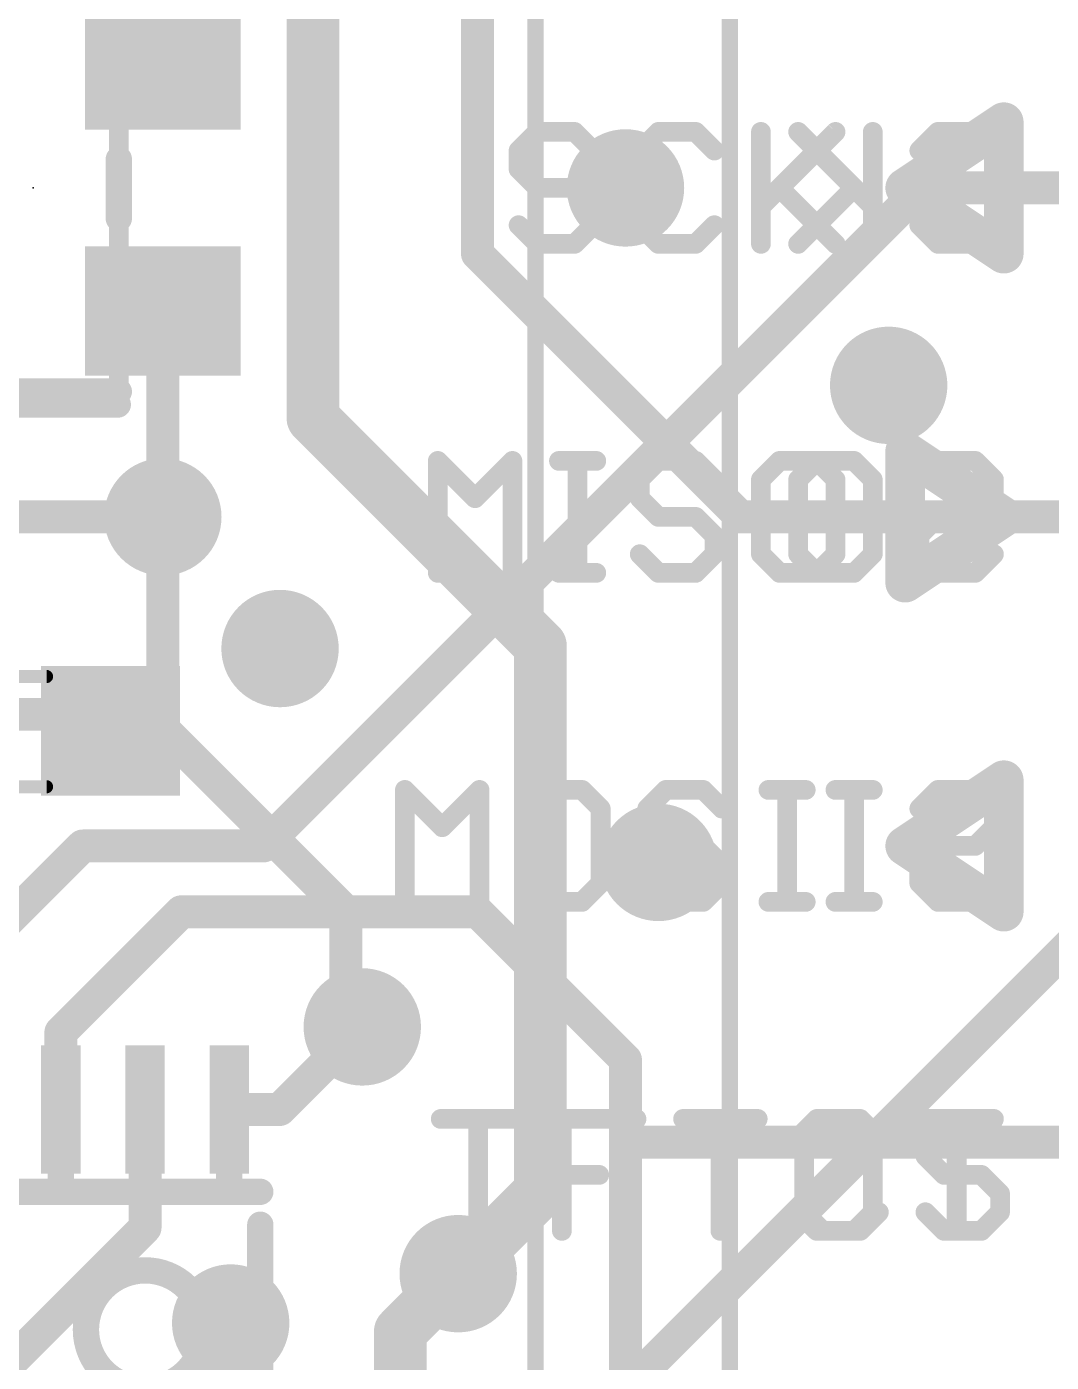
# Model space of a CAD drawing. Extents: x -9.9 to 50.1, y -10.4 to 42.4.
# Drawn here: x 27.89 to 35.8, y 12.9 to 23.22 of the extents above; entities that cross this region are included whole.
import ezdxf

# ---------------------------------------------------------------- set-up
doc = ezdxf.new("R2010")
doc.units = 0
for name, color, linetype in [('1', 12, 'CONTINUOUS'), ('16', 5, 'CONTINUOUS'), ('18', 110, 'CONTINUOUS'), ('21', 40, 'CONTINUOUS'), ('22', 6, 'CONTINUOUS'), ('23', 53, 'CONTINUOUS'), ('51', 253, 'CONTINUOUS')]:
    doc.layers.add(name, color=color, linetype=linetype)

# ---------------------------------------------------------------- blocks, each defined once
blk = doc.blocks.new('RECT')
blk.add_solid([(-0.5, -0.5), (0.5, -0.5), (-0.5, 0.5), (0.5, 0.5)])
blk = doc.blocks.new('ROUNDV')
at = {"const_width": 0.5}
blk.add_lwpolyline([(0, -0.25, 1), (0, 0.25, 1), (0, -0.25)], format="xyb", dxfattribs=at)

msp = doc.modelspace()

# ---------------------------------------------------------------- linework, layer by layer
at = {"layer": '1'}
for points, const_width in [([(33.528, 20.701), (34.798, 21.971)], 0.254), ([(34.798, 21.971), (36.83, 21.971)], 0.254), ([(28.94, 21.021), (28.94, 19.431)], 0.254), ([(29.718, 16.891), (33.528, 20.701)], 0.254), ([(28.94, 19.431), (28.94, 18.184)], 0.254), ([(28.94, 18.184), (28.536, 17.78)], 0.254), ([(26.853, 15.423), (28.321, 16.891)], 0.254), ([(28.321, 16.891), (29.718, 16.891)], 0.254), ([(28.153, 15.453), (29.083, 16.383)], 0.254), ([(29.083, 16.383), (31.369, 16.383)], 0.254), ([(31.369, 16.383), (32.512, 15.24)], 0.254), ([(28.153, 14.8558), (28.153, 15.453)], 0.254), ([(30.48, 15.494), (29.8418, 14.8558)], 0.254), ([(32.512, 15.24), (32.512, 14.605)], 0.254), ([(28.803, 13.944), (28.803, 14.8558)], 0.254), ([(29.8418, 14.8558), (29.453, 14.8558)], 0.254), ([(32.512, 14.605), (32.512, 12.319)], 0.254), ([(32.512, 14.605), (36.576, 14.605)], 0.254), ([(27.484, 12.625), (28.803, 13.944)], 0.254), ([(31.2206, 13.589), (30.773, 13.1414)], 0.4064), ([(30.773, 12.319), (30.773, 13.1414)], 0.4064)]:
    msp.add_lwpolyline(points, dxfattribs=dict(at, const_width=const_width))
for points, const_width in [([(34.798, 22.0345, 1), (34.798, 21.9075)], 0.127), ([(34.8429, 21.9261, 1), (34.7531, 22.0159)], 0.127), ([(29.0035, 21.021, 1), (28.8765, 21.021)], 0.127), ([(33.5729, 20.6561, 1), (33.4831, 20.7459)], 0.127), ([(33.4831, 20.7459, 1), (33.5729, 20.6561)], 0.127), ([(29.0035, 19.431, 1), (28.8765, 19.431)], 0.127), ([(28.8765, 19.431, 1), (29.0035, 19.431)], 0.127), ([(28.9849, 18.1391, 1), (28.8951, 18.2289)], 0.127), ([(28.8765, 18.184, 1), (29.0035, 18.184)], 0.127), ([(28.4911, 17.8249, 1), (28.5809, 17.7351)], 0.127), ([(28.321, 16.9545, 1), (28.321, 16.8275)], 0.127), ([(28.3659, 16.8461, 1), (28.2761, 16.9359)], 0.127), ([(29.718, 16.8275, 1), (29.718, 16.9545)], 0.127), ([(29.6731, 16.9359, 1), (29.7629, 16.8461)], 0.127), ([(29.083, 16.4465, 1), (29.083, 16.3195)], 0.127), ([(29.1279, 16.3381, 1), (29.0381, 16.4279)], 0.127), ([(31.4139, 16.4279, 1), (31.3241, 16.3381)], 0.127), ([(31.369, 16.3195, 1), (31.369, 16.4465)], 0.127), ([(28.2165, 15.453, 1), (28.0895, 15.453)], 0.127), ([(30.5249, 15.4491, 1), (30.4351, 15.5389)], 0.127), ([(28.1081, 15.4979, 1), (28.1979, 15.4081)], 0.127), ([(32.5755, 15.24, 1), (32.4485, 15.24)], 0.127), ([(32.4671, 15.1951, 1), (32.5569, 15.2849)], 0.127), ([(28.8665, 14.8558, 1), (28.7395, 14.8558)], 0.127), ([(29.453, 14.9193, 1), (29.453, 14.7923)], 0.127), ([(29.7969, 14.9007, 1), (29.8867, 14.8109)], 0.127), ([(29.8418, 14.7923, 1), (29.8418, 14.9193)], 0.127), ([(28.0895, 14.8558, 1), (28.2165, 14.8558)], 0.127), ([(32.5755, 14.605, 1), (32.4485, 14.605)], 0.127), ([(32.512, 14.6685, 1), (32.512, 14.5415)], 0.127), ([(32.4485, 14.605, 1), (32.5755, 14.605)], 0.127), ([(28.8479, 13.8991, 1), (28.7581, 13.9889)], 0.127), ([(28.7395, 13.944, 1), (28.8665, 13.944)], 0.127), ([(31.2924, 13.5172, 1), (31.1488, 13.6608)], 0.2032), ([(30.8746, 13.1414, 1), (30.6714, 13.1414)], 0.2032), ([(30.7012, 13.2132, 1), (30.8448, 13.0696)], 0.2032)]:
    msp.add_lwpolyline(points, format="xyb", dxfattribs=dict(at, const_width=const_width))
at = {"layer": '16'}
for points, const_width in [([(31.369, 24.892), (31.369, 21.463)], 0.254), ([(30.099, 20.193), (30.099, 23.495)], 0.4064), ([(31.369, 21.463), (33.401, 19.431)], 0.254), ([(31.8556, 18.4364), (30.099, 20.193)], 0.4064), ([(25.4, 19.431), (28.94, 19.431)], 0.254), ([(33.401, 19.431), (36.83, 19.431)], 0.254), ([(31.8556, 18.4364), (31.8556, 14.224)], 0.4064), ([(28.829, 17.907), (25.4, 17.907)], 0.254), ([(30.353, 16.383), (28.829, 17.907)], 0.254), ([(36.703, 16.891), (32.004, 12.192)], 0.254), ([(30.353, 16.383), (30.353, 15.621)], 0.254), ([(30.353, 15.621), (30.48, 15.494)], 0.254), ([(31.2206, 13.589), (31.8556, 14.224)], 0.4064)]:
    msp.add_lwpolyline(points, dxfattribs=dict(at, const_width=const_width))
for points, const_width in [([(31.4139, 21.5079, 1), (31.3241, 21.4181)], 0.127), ([(31.3055, 21.463, 1), (31.4325, 21.463)], 0.127), ([(30.1708, 20.2648, 1), (30.0272, 20.1212)], 0.2032), ([(29.9974, 20.193, 1), (30.2006, 20.193)], 0.2032), ([(28.94, 19.3675, 1), (28.94, 19.4945)], 0.127), ([(33.401, 19.4945, 1), (33.401, 19.3675)], 0.127), ([(33.3561, 19.3861, 1), (33.4459, 19.4759)], 0.127), ([(31.9572, 18.4364, 1), (31.754, 18.4364)], 0.2032), ([(31.7838, 18.3646, 1), (31.9274, 18.5082)], 0.2032), ([(28.8739, 17.9519, 1), (28.7841, 17.8621)], 0.127), ([(28.829, 17.8435, 1), (28.829, 17.9705)], 0.127), ([(30.4165, 16.383, 1), (30.2895, 16.383)], 0.127), ([(30.3081, 16.3381, 1), (30.3979, 16.4279)], 0.127), ([(30.3979, 15.6659, 1), (30.3081, 15.5761)], 0.127), ([(30.2895, 15.621, 1), (30.4165, 15.621)], 0.127), ([(30.4351, 15.4491, 1), (30.5249, 15.5389)], 0.127), ([(31.9274, 14.1522, 1), (31.7838, 14.2958)], 0.2032), ([(31.754, 14.224, 1), (31.9572, 14.224)], 0.2032), ([(31.1488, 13.6608, 1), (31.2924, 13.5172)], 0.2032)]:
    msp.add_lwpolyline(points, format="xyb", dxfattribs=dict(at, const_width=const_width))
at = {"layer": '21'}
for points, const_width in [([(34.671, 21.971), (35.433, 22.479)], 0.3048), ([(35.433, 22.479), (35.433, 21.463)], 0.3048), ([(31.8307, 22.4035), (31.6866, 22.2595)], 0.1524), ([(32.1188, 22.4035), (31.8307, 22.4035)], 0.1524), ([(32.2629, 22.2595), (32.1188, 22.4035)], 0.1524), ([(32.7662, 22.4035), (32.6222, 22.2595)], 0.1524), ([(33.0543, 22.4035), (32.7662, 22.4035)], 0.1524), ([(33.1984, 22.2595), (33.0543, 22.4035)], 0.1524), ([(33.5577, 22.4035), (33.5577, 21.5392)], 0.1524), ([(33.5577, 21.8273), (34.1339, 22.4035)], 0.1524), ([(28.6004, 22.1934), (28.6004, 21.7346)], 0.2032), ([(31.6866, 22.2595), (31.6866, 22.1154)], 0.1524), ([(32.6222, 22.2595), (32.6222, 21.6833)], 0.1524), ([(31.6866, 22.1154), (31.8307, 21.9714)], 0.1524), ([(35.433, 21.463), (34.671, 21.971)], 0.3048), ([(31.8307, 21.9714), (32.1188, 21.9714)], 0.1524), ([(32.1188, 21.9714), (32.2629, 21.8273)], 0.1524), ([(33.7017, 21.9714), (34.1339, 21.5392)], 0.1524), ([(32.2629, 21.8273), (32.2629, 21.6833)], 0.1524), ([(31.8307, 21.5392), (31.6866, 21.6833)], 0.1524), ([(32.2629, 21.6833), (32.1188, 21.5392)], 0.1524), ([(32.6222, 21.6833), (32.7662, 21.5392)], 0.1524), ([(33.0543, 21.5392), (33.1984, 21.6833)], 0.1524), ([(32.1188, 21.5392), (31.8307, 21.5392)], 0.1524), ([(32.7662, 21.5392), (33.0543, 21.5392)], 0.1524), ([(28.5924, 20.2986), (27.2796, 20.2986)], 0.2032), ([(34.671, 19.939), (34.671, 18.923)], 0.3048), ([(35.433, 19.431), (34.671, 19.939)], 0.3048), ([(31.063, 18.9992), (31.063, 19.8635)], 0.1524), ([(31.063, 19.8635), (31.3511, 19.5754)], 0.1524), ([(31.3511, 19.5754), (31.6392, 19.8635)], 0.1524), ([(31.6392, 19.8635), (31.6392, 18.9992)], 0.1524), ([(31.9985, 19.8635), (32.2866, 19.8635)], 0.1524), ([(32.1425, 18.9992), (32.1425, 19.8635)], 0.1524), ([(32.7662, 19.8635), (32.6222, 19.7195)], 0.1524), ([(33.0543, 19.8635), (32.7662, 19.8635)], 0.1524), ([(33.1984, 19.7195), (33.0543, 19.8635)], 0.1524), ([(33.7017, 19.8635), (33.5577, 19.7195)], 0.1524), ([(33.9898, 19.8635), (33.7017, 19.8635)], 0.1524), ([(34.1339, 19.7195), (33.9898, 19.8635)], 0.1524), ([(32.6222, 19.7195), (32.6222, 19.5754)], 0.1524), ([(33.5577, 19.7195), (33.5577, 19.1433)], 0.1524), ([(34.1339, 19.1433), (34.1339, 19.7195)], 0.1524), ([(32.6222, 19.5754), (32.7662, 19.4314)], 0.1524), ([(32.7662, 19.4314), (33.0543, 19.4314)], 0.1524), ([(33.0543, 19.4314), (33.1984, 19.2873)], 0.1524), ([(34.671, 18.923), (35.433, 19.431)], 0.3048), ([(33.1984, 19.2873), (33.1984, 19.1433)], 0.1524), ([(32.7662, 18.9992), (32.6222, 19.1433)], 0.1524), ([(33.1984, 19.1433), (33.0543, 18.9992)], 0.1524), ([(33.5577, 19.1433), (33.7017, 18.9992)], 0.1524), ([(33.9898, 18.9992), (34.1339, 19.1433)], 0.1524), ([(31.9985, 18.9992), (32.2866, 18.9992)], 0.1524), ([(33.0543, 18.9992), (32.7662, 18.9992)], 0.1524), ([(33.7017, 18.9992), (33.9898, 18.9992)], 0.1524), ([(34.671, 16.891), (35.433, 17.399)], 0.3048), ([(35.433, 17.399), (35.433, 16.383)], 0.3048), ([(30.809, 16.4592), (30.809, 17.3235)], 0.1524), ([(30.809, 17.3235), (31.0971, 17.0354)], 0.1524), ([(31.0971, 17.0354), (31.3852, 17.3235)], 0.1524), ([(31.3852, 17.3235), (31.3852, 16.4592)], 0.1524), ([(31.8885, 17.3235), (31.7445, 17.1795)], 0.1524), ([(32.1767, 17.3235), (31.8885, 17.3235)], 0.1524), ([(32.3207, 17.1795), (32.1767, 17.3235)], 0.1524), ([(32.8241, 17.3235), (32.68, 17.1795)], 0.1524), ([(33.1122, 17.3235), (32.8241, 17.3235)], 0.1524), ([(33.2562, 17.1795), (33.1122, 17.3235)], 0.1524), ([(33.6155, 17.3235), (33.9036, 17.3235)], 0.1524), ([(33.7596, 16.4592), (33.7596, 17.3235)], 0.1524), ([(31.7445, 17.1795), (31.7445, 16.6033)], 0.1524), ([(32.3207, 16.6033), (32.3207, 17.1795)], 0.1524), ([(32.68, 17.1795), (32.68, 17.0354)], 0.1524), ([(32.68, 17.0354), (32.8241, 16.8914)], 0.1524), ([(35.433, 16.383), (34.671, 16.891)], 0.3048), ([(32.8241, 16.8914), (33.1122, 16.8914)], 0.1524), ([(33.1122, 16.8914), (33.2562, 16.7473)], 0.1524), ([(33.2562, 16.7473), (33.2562, 16.6033)], 0.1524), ([(31.7445, 16.6033), (31.8885, 16.4592)], 0.1524), ([(32.1767, 16.4592), (32.3207, 16.6033)], 0.1524), ([(32.8241, 16.4592), (32.68, 16.6033)], 0.1524), ([(33.2562, 16.6033), (33.1122, 16.4592)], 0.1524), ([(31.8885, 16.4592), (32.1767, 16.4592)], 0.1524), ([(33.1122, 16.4592), (32.8241, 16.4592)], 0.1524), ([(33.6155, 16.4592), (33.9036, 16.4592)], 0.1524), ([(31.0856, 14.7835), (31.6618, 14.7835)], 0.1524), ([(31.3737, 13.9192), (31.3737, 14.7835)], 0.1524), ([(32.0211, 13.9192), (32.0211, 14.7835)], 0.1524), ([(32.0211, 14.7835), (32.5973, 14.7835)], 0.1524), ([(32.9566, 14.7835), (33.5329, 14.7835)], 0.1524), ([(33.2448, 13.9192), (33.2448, 14.7835)], 0.1524), ([(34.0362, 14.7835), (33.8922, 14.6395)], 0.1524), ([(34.3243, 14.7835), (34.0362, 14.7835)], 0.1524), ([(34.4684, 14.6395), (34.3243, 14.7835)], 0.1524), ([(34.9717, 14.7835), (34.8277, 14.6395)], 0.1524), ([(35.2598, 14.7835), (34.9717, 14.7835)], 0.1524), ([(35.4039, 14.6395), (35.2598, 14.7835)], 0.1524), ([(33.8922, 14.6395), (33.8922, 14.0633)], 0.1524), ([(34.8277, 14.6395), (34.8277, 14.4954)], 0.1524), ([(34.8277, 14.4954), (34.9717, 14.3514)], 0.1524), ([(32.0211, 14.3514), (32.3092, 14.3514)], 0.1524), ([(34.9717, 14.3514), (35.2598, 14.3514)], 0.1524), ([(35.2598, 14.3514), (35.4039, 14.2073)], 0.1524), ([(35.4039, 14.2073), (35.4039, 14.0633)], 0.1524), ([(33.8922, 14.0633), (34.0362, 13.9192)], 0.1524), ([(34.3243, 13.9192), (34.4684, 14.0633)], 0.1524), ([(34.9717, 13.9192), (34.8277, 14.0633)], 0.1524), ([(35.4039, 14.0633), (35.2598, 13.9192)], 0.1524), ([(29.6926, 13.9668), (29.6926, 9.7822)], 0.2032), ([(34.0362, 13.9192), (34.3243, 13.9192)], 0.1524), ([(35.2598, 13.9192), (34.9717, 13.9192)], 0.1524)]:
    msp.add_lwpolyline(points, dxfattribs=dict(at, const_width=const_width))
for points, const_width in [([(35.5092, 22.479, 1), (35.3568, 22.479)], 0.1524), ([(35.4753, 22.4156, 1), (35.3907, 22.5424)], 0.1524), ([(31.8307, 22.4416, 1), (31.8307, 22.3654)], 0.0762), ([(31.8576, 22.3766, 1), (31.8038, 22.4305)], 0.0762), ([(32.1458, 22.4305, 1), (32.0919, 22.3766)], 0.0762), ([(32.1188, 22.3654, 1), (32.1188, 22.4416)], 0.0762), ([(32.7662, 22.4416, 1), (32.7662, 22.3654)], 0.0762), ([(32.7932, 22.3766, 1), (32.7393, 22.4305)], 0.0762), ([(33.0813, 22.4305, 1), (33.0274, 22.3766)], 0.0762), ([(33.0543, 22.3654, 1), (33.0543, 22.4416)], 0.0762), ([(33.5958, 22.4035, 1), (33.5196, 22.4035)], 0.0762), ([(34.1608, 22.3766, 1), (34.107, 22.4305)], 0.0762), ([(28.6512, 22.1934, 1), (28.5496, 22.1934)], 0.1016), ([(31.7247, 22.2595, 1), (31.6485, 22.2595)], 0.0762), ([(31.6597, 22.2864, 1), (31.7136, 22.2325)], 0.0762), ([(32.2359, 22.2325, 1), (32.2898, 22.2864)], 0.0762), ([(32.5952, 22.2864, 1), (32.6491, 22.2325)], 0.0762), ([(32.6603, 22.2595, 1), (32.5841, 22.2595)], 0.0762), ([(33.1714, 22.2325, 1), (33.2253, 22.2864)], 0.0762), ([(31.7136, 22.1424, 1), (31.6597, 22.0885)], 0.0762), ([(31.6485, 22.1154, 1), (31.7247, 22.1154)], 0.0762), ([(34.7133, 22.0344, 1), (34.6287, 21.9076)], 0.1524), ([(34.6287, 22.0344, 1), (34.7133, 21.9076)], 0.1524), ([(31.8307, 22.0095, 1), (31.8307, 21.9333)], 0.0762), ([(31.8038, 21.9444, 1), (31.8576, 21.9983)], 0.0762), ([(32.1458, 21.9983, 1), (32.0919, 21.9444)], 0.0762), ([(32.1188, 21.9333, 1), (32.1188, 22.0095)], 0.0762), ([(33.7287, 21.9983, 1), (33.6748, 21.9444)], 0.0762), ([(32.301, 21.8273, 1), (32.2248, 21.8273)], 0.0762), ([(32.2359, 21.8004, 1), (32.2898, 21.8543)], 0.0762), ([(33.5307, 21.8543, 1), (33.5846, 21.8004)], 0.0762), ([(28.5496, 21.7346, 1), (28.6512, 21.7346)], 0.1016), ([(31.7136, 21.7102, 1), (31.6597, 21.6563)], 0.0762), ([(32.2898, 21.6563, 1), (32.2359, 21.7102)], 0.0762), ([(32.6491, 21.7102, 1), (32.5952, 21.6563)], 0.0762), ([(33.2253, 21.6563, 1), (33.1714, 21.7102)], 0.0762), ([(32.2248, 21.6833, 1), (32.301, 21.6833)], 0.0762), ([(32.5841, 21.6833, 1), (32.6603, 21.6833)], 0.0762), ([(31.8307, 21.5773, 1), (31.8307, 21.5011)], 0.0762), ([(31.8038, 21.5123, 1), (31.8576, 21.5661)], 0.0762), ([(32.0919, 21.5661, 1), (32.1458, 21.5123)], 0.0762), ([(32.1188, 21.5011, 1), (32.1188, 21.5773)], 0.0762), ([(32.7662, 21.5773, 1), (32.7662, 21.5011)], 0.0762), ([(32.7393, 21.5123, 1), (32.7932, 21.5661)], 0.0762), ([(33.0274, 21.5661, 1), (33.0813, 21.5123)], 0.0762), ([(33.0543, 21.5011, 1), (33.0543, 21.5773)], 0.0762), ([(33.5196, 21.5392, 1), (33.5958, 21.5392)], 0.0762), ([(34.107, 21.5123, 1), (34.1608, 21.5661)], 0.0762), ([(35.3907, 21.3996, 1), (35.4753, 21.5264)], 0.1524), ([(35.3568, 21.463, 1), (35.5092, 21.463)], 0.1524), ([(28.5924, 20.2478, 1), (28.5924, 20.3494)], 0.1016), ([(34.7472, 19.939, 1), (34.5948, 19.939)], 0.1524), ([(34.7133, 20.0024, 1), (34.6287, 19.8756)], 0.1524), ([(31.0899, 19.8905, 1), (31.036, 19.8366)], 0.0762), ([(31.1011, 19.8635, 1), (31.0249, 19.8635)], 0.0762), ([(31.6773, 19.8635, 1), (31.6011, 19.8635)], 0.0762), ([(31.6661, 19.8366, 1), (31.6122, 19.8905)], 0.0762), ([(31.9985, 19.9016, 1), (31.9985, 19.8254)], 0.0762), ([(32.1806, 19.8635, 1), (32.1044, 19.8635)], 0.0762), ([(32.2866, 19.8254, 1), (32.2866, 19.9016)], 0.0762), ([(32.7662, 19.9016, 1), (32.7662, 19.8254)], 0.0762), ([(32.7932, 19.8366, 1), (32.7393, 19.8905)], 0.0762), ([(33.0813, 19.8905, 1), (33.0274, 19.8366)], 0.0762), ([(33.0543, 19.8254, 1), (33.0543, 19.9016)], 0.0762), ([(33.7017, 19.9016, 1), (33.7017, 19.8254)], 0.0762), ([(33.7287, 19.8366, 1), (33.6748, 19.8905)], 0.0762), ([(34.0168, 19.8905, 1), (33.9629, 19.8366)], 0.0762), ([(33.9898, 19.8254, 1), (33.9898, 19.9016)], 0.0762), ([(32.5952, 19.7464, 1), (32.6491, 19.6925)], 0.0762), ([(32.6603, 19.7195, 1), (32.5841, 19.7195)], 0.0762), ([(33.1714, 19.6925, 1), (33.2253, 19.7464)], 0.0762), ([(33.5307, 19.7464, 1), (33.5846, 19.6925)], 0.0762), ([(33.5958, 19.7195, 1), (33.5196, 19.7195)], 0.0762), ([(34.172, 19.7195, 1), (34.0958, 19.7195)], 0.0762), ([(34.107, 19.6925, 1), (34.1608, 19.7464)], 0.0762), ([(31.3241, 19.6024, 1), (31.378, 19.5485)], 0.0762), ([(31.3241, 19.5485, 1), (31.378, 19.6024)], 0.0762), ([(32.6491, 19.6024, 1), (32.5952, 19.5485)], 0.0762), ([(32.5841, 19.5754, 1), (32.6603, 19.5754)], 0.0762), ([(32.7662, 19.4695, 1), (32.7662, 19.3933)], 0.0762), ([(32.7393, 19.4044, 1), (32.7932, 19.4583)], 0.0762), ([(33.0813, 19.4583, 1), (33.0274, 19.4044)], 0.0762), ([(33.0543, 19.3933, 1), (33.0543, 19.4695)], 0.0762), ([(35.4753, 19.3676, 1), (35.3907, 19.4944)], 0.1524), ([(35.3907, 19.3676, 1), (35.4753, 19.4944)], 0.1524), ([(33.2365, 19.2873, 1), (33.1603, 19.2873)], 0.0762), ([(33.1714, 19.2604, 1), (33.2253, 19.3143)], 0.0762), ([(32.6491, 19.1702, 1), (32.5952, 19.1163)], 0.0762), ([(33.1603, 19.1433, 1), (33.2365, 19.1433)], 0.0762), ([(33.2253, 19.1163, 1), (33.1714, 19.1702)], 0.0762), ([(33.5846, 19.1702, 1), (33.5307, 19.1163)], 0.0762), ([(33.5196, 19.1433, 1), (33.5958, 19.1433)], 0.0762), ([(34.0958, 19.1433, 1), (34.172, 19.1433)], 0.0762), ([(34.1608, 19.1163, 1), (34.107, 19.1702)], 0.0762), ([(31.9985, 19.0373, 1), (31.9985, 18.9611)], 0.0762), ([(32.2866, 18.9611, 1), (32.2866, 19.0373)], 0.0762), ([(32.7662, 19.0373, 1), (32.7662, 18.9611)], 0.0762), ([(33.0543, 18.9611, 1), (33.0543, 19.0373)], 0.0762), ([(33.7017, 19.0373, 1), (33.7017, 18.9611)], 0.0762), ([(33.9898, 18.9611, 1), (33.9898, 19.0373)], 0.0762), ([(31.0249, 18.9992, 1), (31.1011, 18.9992)], 0.0762), ([(31.6011, 18.9992, 1), (31.6773, 18.9992)], 0.0762), ([(32.1044, 18.9992, 1), (32.1806, 18.9992)], 0.0762), ([(32.7393, 18.9723, 1), (32.7932, 19.0261)], 0.0762), ([(33.0274, 19.0261, 1), (33.0813, 18.9723)], 0.0762), ([(33.6748, 18.9723, 1), (33.7287, 19.0261)], 0.0762), ([(33.9629, 19.0261, 1), (34.0168, 18.9723)], 0.0762), ([(34.6287, 18.9864, 1), (34.7133, 18.8596)], 0.1524), ([(34.5948, 18.923, 1), (34.7472, 18.923)], 0.1524), ([(35.5092, 17.399, 1), (35.3568, 17.399)], 0.1524), ([(35.4753, 17.3356, 1), (35.3907, 17.4624)], 0.1524), ([(30.8359, 17.3505, 1), (30.782, 17.2966)], 0.0762), ([(30.8471, 17.3235, 1), (30.7709, 17.3235)], 0.0762), ([(31.4233, 17.3235, 1), (31.3471, 17.3235)], 0.0762), ([(31.4121, 17.2966, 1), (31.3582, 17.3505)], 0.0762), ([(31.8885, 17.3616, 1), (31.8885, 17.2854)], 0.0762), ([(31.9155, 17.2966, 1), (31.8616, 17.3505)], 0.0762), ([(32.2036, 17.3505, 1), (32.1497, 17.2966)], 0.0762), ([(32.1767, 17.2854, 1), (32.1767, 17.3616)], 0.0762), ([(32.8241, 17.3616, 1), (32.8241, 17.2854)], 0.0762), ([(32.851, 17.2966, 1), (32.7971, 17.3505)], 0.0762), ([(33.1391, 17.3505, 1), (33.0852, 17.2966)], 0.0762), ([(33.1122, 17.2854, 1), (33.1122, 17.3616)], 0.0762), ([(33.6155, 17.3616, 1), (33.6155, 17.2854)], 0.0762), ([(33.7977, 17.3235, 1), (33.7215, 17.3235)], 0.0762), ([(33.9036, 17.2854, 1), (33.9036, 17.3616)], 0.0762), ([(31.7175, 17.2064, 1), (31.7714, 17.1525)], 0.0762), ([(31.7826, 17.1795, 1), (31.7064, 17.1795)], 0.0762), ([(32.3588, 17.1795, 1), (32.2826, 17.1795)], 0.0762), ([(32.2938, 17.1525, 1), (32.3476, 17.2064)], 0.0762), ([(32.7181, 17.1795, 1), (32.6419, 17.1795)], 0.0762), ([(32.6531, 17.2064, 1), (32.7069, 17.1525)], 0.0762), ([(33.2293, 17.1525, 1), (33.2832, 17.2064)], 0.0762), ([(31.0701, 17.0624, 1), (31.124, 17.0085)], 0.0762), ([(31.0701, 17.0085, 1), (31.124, 17.0624)], 0.0762), ([(32.7069, 17.0624, 1), (32.6531, 17.0085)], 0.0762), ([(32.6419, 17.0354, 1), (32.7181, 17.0354)], 0.0762), ([(34.7133, 16.9544, 1), (34.6287, 16.8276)], 0.1524), ([(34.6287, 16.9544, 1), (34.7133, 16.8276)], 0.1524), ([(32.8241, 16.9295, 1), (32.8241, 16.8533)], 0.0762), ([(32.7971, 16.8644, 1), (32.851, 16.9183)], 0.0762), ([(33.1391, 16.9183, 1), (33.0852, 16.8644)], 0.0762), ([(33.1122, 16.8533, 1), (33.1122, 16.9295)], 0.0762), ([(33.2943, 16.7473, 1), (33.2181, 16.7473)], 0.0762), ([(33.2293, 16.7204, 1), (33.2832, 16.7743)], 0.0762), ([(31.7714, 16.6302, 1), (31.7175, 16.5763)], 0.0762), ([(31.7064, 16.6033, 1), (31.7826, 16.6033)], 0.0762), ([(32.2826, 16.6033, 1), (32.3588, 16.6033)], 0.0762), ([(32.3476, 16.5763, 1), (32.2938, 16.6302)], 0.0762), ([(32.7069, 16.6302, 1), (32.6531, 16.5763)], 0.0762), ([(33.2181, 16.6033, 1), (33.2943, 16.6033)], 0.0762), ([(33.2832, 16.5763, 1), (33.2293, 16.6302)], 0.0762), ([(30.7709, 16.4592, 1), (30.8471, 16.4592)], 0.0762), ([(31.3471, 16.4592, 1), (31.4233, 16.4592)], 0.0762), ([(31.8885, 16.4973, 1), (31.8885, 16.4211)], 0.0762), ([(31.8616, 16.4323, 1), (31.9155, 16.4861)], 0.0762), ([(32.1497, 16.4861, 1), (32.2036, 16.4323)], 0.0762), ([(32.1767, 16.4211, 1), (32.1767, 16.4973)], 0.0762), ([(32.8241, 16.4973, 1), (32.8241, 16.4211)], 0.0762), ([(32.7971, 16.4323, 1), (32.851, 16.4861)], 0.0762), ([(33.0852, 16.4861, 1), (33.1391, 16.4323)], 0.0762), ([(33.1122, 16.4211, 1), (33.1122, 16.4973)], 0.0762), ([(33.6155, 16.4973, 1), (33.6155, 16.4211)], 0.0762), ([(33.7215, 16.4592, 1), (33.7977, 16.4592)], 0.0762), ([(33.9036, 16.4211, 1), (33.9036, 16.4973)], 0.0762), ([(35.3907, 16.3196, 1), (35.4753, 16.4464)], 0.1524), ([(35.3568, 16.383, 1), (35.5092, 16.383)], 0.1524), ([(31.0856, 14.8216, 1), (31.0856, 14.7454)], 0.0762), ([(31.4118, 14.7835, 1), (31.3356, 14.7835)], 0.0762), ([(31.6618, 14.7454, 1), (31.6618, 14.8216)], 0.0762), ([(32.0592, 14.7835, 1), (31.983, 14.7835)], 0.0762), ([(32.0211, 14.8216, 1), (32.0211, 14.7454)], 0.0762), ([(32.5973, 14.7454, 1), (32.5973, 14.8216)], 0.0762), ([(32.9566, 14.8216, 1), (32.9566, 14.7454)], 0.0762), ([(33.2829, 14.7835, 1), (33.2067, 14.7835)], 0.0762), ([(33.5329, 14.7454, 1), (33.5329, 14.8216)], 0.0762), ([(34.0362, 14.8216, 1), (34.0362, 14.7454)], 0.0762), ([(34.0632, 14.7566, 1), (34.0093, 14.8105)], 0.0762), ([(34.3513, 14.8105, 1), (34.2974, 14.7566)], 0.0762), ([(34.3243, 14.7454, 1), (34.3243, 14.8216)], 0.0762), ([(34.9717, 14.8216, 1), (34.9717, 14.7454)], 0.0762), ([(34.9987, 14.7566, 1), (34.9448, 14.8105)], 0.0762), ([(35.2868, 14.8105, 1), (35.2329, 14.7566)], 0.0762), ([(35.2598, 14.7454, 1), (35.2598, 14.8216)], 0.0762), ([(33.8652, 14.6664, 1), (33.9191, 14.6125)], 0.0762), ([(33.9303, 14.6395, 1), (33.8541, 14.6395)], 0.0762), ([(34.4414, 14.6125, 1), (34.4953, 14.6664)], 0.0762), ([(34.8007, 14.6664, 1), (34.8546, 14.6125)], 0.0762), ([(34.8658, 14.6395, 1), (34.7896, 14.6395)], 0.0762), ([(35.377, 14.6125, 1), (35.4308, 14.6664)], 0.0762), ([(34.8546, 14.5224, 1), (34.8007, 14.4685)], 0.0762), ([(34.7896, 14.4954, 1), (34.8658, 14.4954)], 0.0762), ([(32.0211, 14.3895, 1), (32.0211, 14.3133)], 0.0762), ([(32.3092, 14.3133, 1), (32.3092, 14.3895)], 0.0762), ([(34.9717, 14.3895, 1), (34.9717, 14.3133)], 0.0762), ([(34.9448, 14.3244, 1), (34.9987, 14.3783)], 0.0762), ([(35.2868, 14.3783, 1), (35.2329, 14.3244)], 0.0762), ([(35.2598, 14.3133, 1), (35.2598, 14.3895)], 0.0762), ([(35.442, 14.2073, 1), (35.3658, 14.2073)], 0.0762), ([(35.377, 14.1804, 1), (35.4308, 14.2343)], 0.0762), ([(33.9191, 14.0902, 1), (33.8652, 14.0363)], 0.0762), ([(34.4953, 14.0363, 1), (34.4414, 14.0902)], 0.0762), ([(34.8546, 14.0902, 1), (34.8007, 14.0363)], 0.0762), ([(35.4308, 14.0363, 1), (35.377, 14.0902)], 0.0762), ([(29.7434, 13.9668, 1), (29.6418, 13.9668)], 0.1016), ([(33.8541, 14.0633, 1), (33.9303, 14.0633)], 0.0762), ([(35.3658, 14.0633, 1), (35.442, 14.0633)], 0.0762), ([(31.3356, 13.9192, 1), (31.4118, 13.9192)], 0.0762), ([(31.983, 13.9192, 1), (32.0592, 13.9192)], 0.0762), ([(33.2067, 13.9192, 1), (33.2829, 13.9192)], 0.0762), ([(34.0362, 13.9573, 1), (34.0362, 13.8811)], 0.0762), ([(34.0093, 13.8923, 1), (34.0632, 13.9461)], 0.0762), ([(34.2974, 13.9461, 1), (34.3513, 13.8923)], 0.0762), ([(34.3243, 13.8811, 1), (34.3243, 13.9573)], 0.0762), ([(34.9717, 13.9573, 1), (34.9717, 13.8811)], 0.0762), ([(34.9448, 13.8923, 1), (34.9987, 13.9461)], 0.0762), ([(35.2329, 13.9461, 1), (35.2868, 13.8923)], 0.0762), ([(35.2598, 13.8811, 1), (35.2598, 13.9573)], 0.0762), ([(28.8036, 12.7, 1), (28.8036, 13.6144, 1), (28.8036, 12.7)], 0.2032)]:
    msp.add_lwpolyline(points, format="xyb", dxfattribs=dict(at, const_width=const_width))
at = {"layer": '22'}
for points, const_width in [([(33.317, 0.115), (33.317, 31.635)], 0.127), ([(31.817, 2.275), (31.817, 29.475)], 0.127), ([(34.4213, 21.8273), (33.8451, 22.4035)], 0.1524), ([(34.4213, 22.4035), (34.4213, 21.5392)], 0.1524), ([(34.7806, 22.2595), (34.9246, 22.4035)], 0.1524), ([(34.9246, 22.4035), (35.2127, 22.4035)], 0.1524), ([(35.2127, 22.4035), (35.3568, 22.2595)], 0.1524), ([(35.3568, 22.2595), (35.3568, 21.6833)], 0.1524), ([(34.2772, 21.9714), (33.8451, 21.5392)], 0.1524), ([(34.9246, 21.5392), (34.7806, 21.6833)], 0.1524), ([(35.3568, 21.6833), (35.2127, 21.5392)], 0.1524), ([(35.2127, 21.5392), (34.9246, 21.5392)], 0.1524), ([(33.8451, 19.7195), (33.9891, 19.8635)], 0.1524), ([(33.9891, 19.8635), (34.2772, 19.8635)], 0.1524), ([(34.2772, 19.8635), (34.4213, 19.7195)], 0.1524), ([(34.7806, 19.7195), (34.9246, 19.8635)], 0.1524), ([(34.9246, 19.8635), (35.2127, 19.8635)], 0.1524), ([(35.2127, 19.8635), (35.3568, 19.7195)], 0.1524), ([(33.8451, 19.1433), (33.8451, 19.7195)], 0.1524), ([(34.4213, 19.7195), (34.4213, 19.1433)], 0.1524), ([(35.3568, 19.7195), (35.3568, 19.5754)], 0.1524), ([(35.3568, 19.5754), (35.2127, 19.4314)], 0.1524), ([(34.9246, 19.4314), (34.7806, 19.2873)], 0.1524), ([(35.2127, 19.4314), (34.9246, 19.4314)], 0.1524), ([(34.7806, 19.2873), (34.7806, 19.1433)], 0.1524), ([(33.9891, 18.9992), (33.8451, 19.1433)], 0.1524), ([(34.4213, 19.1433), (34.2772, 18.9992)], 0.1524), ([(34.7806, 19.1433), (34.9246, 18.9992)], 0.1524), ([(35.2127, 18.9992), (35.3568, 19.1433)], 0.1524), ([(34.2772, 18.9992), (33.9891, 18.9992)], 0.1524), ([(34.9246, 18.9992), (35.2127, 18.9992)], 0.1524), ([(34.4213, 17.3235), (34.1332, 17.3235)], 0.1524), ([(34.2772, 16.4592), (34.2772, 17.3235)], 0.1524), ([(34.7806, 17.1795), (34.9246, 17.3235)], 0.1524), ([(34.9246, 17.3235), (35.2127, 17.3235)], 0.1524), ([(35.2127, 17.3235), (35.3568, 17.1795)], 0.1524), ([(35.3568, 17.1795), (35.3568, 17.0354)], 0.1524), ([(35.3568, 17.0354), (35.2127, 16.8914)], 0.1524), ([(34.9246, 16.8914), (34.7806, 16.7473)], 0.1524), ([(35.2127, 16.8914), (34.9246, 16.8914)], 0.1524), ([(34.7806, 16.7473), (34.7806, 16.6033)], 0.1524), ([(34.7806, 16.6033), (34.9246, 16.4592)], 0.1524), ([(35.2127, 16.4592), (35.3568, 16.6033)], 0.1524), ([(34.4213, 16.4592), (34.1332, 16.4592)], 0.1524), ([(34.9246, 16.4592), (35.2127, 16.4592)], 0.1524), ([(33.8451, 14.6395), (33.9891, 14.7835)], 0.1524), ([(33.9891, 14.7835), (34.2772, 14.7835)], 0.1524), ([(34.2772, 14.7835), (34.4213, 14.6395)], 0.1524), ([(35.3568, 14.7835), (34.7806, 14.7835)], 0.1524), ([(35.0687, 13.9192), (35.0687, 14.7835)], 0.1524), ([(34.4213, 14.6395), (34.4213, 14.0633)], 0.1524), ([(33.9891, 13.9192), (33.8451, 14.0633)], 0.1524), ([(34.4213, 14.0633), (34.2772, 13.9192)], 0.1524), ([(34.2772, 13.9192), (33.9891, 13.9192)], 0.1524)]:
    msp.add_lwpolyline(points, dxfattribs=dict(at, const_width=const_width))
at = {"layer": '22', "const_width": 0.0762}
for points in [[(33.872, 22.4305, 1), (33.8181, 22.3766)], [(34.4594, 22.4035, 1), (34.3832, 22.4035)], [(34.9246, 22.4416, 1), (34.9246, 22.3654)], [(34.9516, 22.3766, 1), (34.8977, 22.4305)], [(35.2397, 22.4305, 1), (35.1858, 22.3766)], [(35.2127, 22.3654, 1), (35.2127, 22.4416)], [(34.7536, 22.2864, 1), (34.8075, 22.2325)], [(35.3949, 22.2595, 1), (35.3187, 22.2595)], [(35.3299, 22.2325, 1), (35.3837, 22.2864)], [(34.3042, 21.9444, 1), (34.2503, 21.9983)], [(34.3943, 21.8004, 1), (34.4482, 21.8543)], [(34.8075, 21.7102, 1), (34.7536, 21.6563)], [(35.3837, 21.6563, 1), (35.3299, 21.7102)], [(35.3187, 21.6833, 1), (35.3949, 21.6833)], [(33.8181, 21.5661, 1), (33.872, 21.5123)], [(34.3832, 21.5392, 1), (34.4594, 21.5392)], [(34.9246, 21.5773, 1), (34.9246, 21.5011)], [(34.8977, 21.5123, 1), (34.9516, 21.5661)], [(35.1858, 21.5661, 1), (35.2397, 21.5123)], [(35.2127, 21.5011, 1), (35.2127, 21.5773)], [(33.9891, 19.9016, 1), (33.9891, 19.8254)], [(34.0161, 19.8366, 1), (33.9622, 19.8905)], [(34.3042, 19.8905, 1), (34.2503, 19.8366)], [(34.2772, 19.8254, 1), (34.2772, 19.9016)], [(34.9246, 19.9016, 1), (34.9246, 19.8254)], [(34.9516, 19.8366, 1), (34.8977, 19.8905)], [(35.2397, 19.8905, 1), (35.1858, 19.8366)], [(35.2127, 19.8254, 1), (35.2127, 19.9016)], [(33.8181, 19.7464, 1), (33.872, 19.6925)], [(33.8832, 19.7195, 1), (33.807, 19.7195)], [(34.4594, 19.7195, 1), (34.3832, 19.7195)], [(34.3943, 19.6925, 1), (34.4482, 19.7464)], [(34.7536, 19.7464, 1), (34.8075, 19.6925)], [(35.3949, 19.7195, 1), (35.3187, 19.7195)], [(35.3299, 19.6925, 1), (35.3837, 19.7464)], [(35.3187, 19.5754, 1), (35.3949, 19.5754)], [(35.3837, 19.5485, 1), (35.3299, 19.6024)], [(34.9246, 19.4695, 1), (34.9246, 19.3933)], [(34.9516, 19.4044, 1), (34.8977, 19.4583)], [(35.1858, 19.4583, 1), (35.2397, 19.4044)], [(35.2127, 19.3933, 1), (35.2127, 19.4695)], [(34.7536, 19.3143, 1), (34.8075, 19.2604)], [(34.8187, 19.2873, 1), (34.7425, 19.2873)], [(33.872, 19.1702, 1), (33.8181, 19.1163)], [(33.807, 19.1433, 1), (33.8832, 19.1433)], [(34.3832, 19.1433, 1), (34.4594, 19.1433)], [(34.4482, 19.1163, 1), (34.3943, 19.1702)], [(34.8075, 19.1702, 1), (34.7536, 19.1163)], [(34.7425, 19.1433, 1), (34.8187, 19.1433)], [(35.3837, 19.1163, 1), (35.3299, 19.1702)], [(33.9891, 19.0373, 1), (33.9891, 18.9611)], [(34.2772, 18.9611, 1), (34.2772, 19.0373)], [(34.9246, 19.0373, 1), (34.9246, 18.9611)], [(35.2127, 18.9611, 1), (35.2127, 19.0373)], [(33.9622, 18.9723, 1), (34.0161, 19.0261)], [(34.2503, 19.0261, 1), (34.3042, 18.9723)], [(34.8977, 18.9723, 1), (34.9516, 19.0261)], [(35.1858, 19.0261, 1), (35.2397, 18.9723)], [(34.1332, 17.3616, 1), (34.1332, 17.2854)], [(34.3153, 17.3235, 1), (34.2391, 17.3235)], [(34.4213, 17.2854, 1), (34.4213, 17.3616)], [(34.9246, 17.3616, 1), (34.9246, 17.2854)], [(34.9516, 17.2966, 1), (34.8977, 17.3505)], [(35.2397, 17.3505, 1), (35.1858, 17.2966)], [(35.2127, 17.2854, 1), (35.2127, 17.3616)], [(34.7536, 17.2064, 1), (34.8075, 17.1525)], [(35.3949, 17.1795, 1), (35.3187, 17.1795)], [(35.3299, 17.1525, 1), (35.3837, 17.2064)], [(35.3187, 17.0354, 1), (35.3949, 17.0354)], [(35.3837, 17.0085, 1), (35.3299, 17.0624)], [(34.9246, 16.9295, 1), (34.9246, 16.8533)], [(34.9516, 16.8644, 1), (34.8977, 16.9183)], [(35.1858, 16.9183, 1), (35.2397, 16.8644)], [(35.2127, 16.8533, 1), (35.2127, 16.9295)], [(34.7536, 16.7743, 1), (34.8075, 16.7204)], [(34.8187, 16.7473, 1), (34.7425, 16.7473)], [(34.8075, 16.6302, 1), (34.7536, 16.5763)], [(34.7425, 16.6033, 1), (34.8187, 16.6033)], [(35.3837, 16.5763, 1), (35.3299, 16.6302)], [(34.1332, 16.4973, 1), (34.1332, 16.4211)], [(34.2391, 16.4592, 1), (34.3153, 16.4592)], [(34.4213, 16.4211, 1), (34.4213, 16.4973)], [(34.9246, 16.4973, 1), (34.9246, 16.4211)], [(34.8977, 16.4323, 1), (34.9516, 16.4861)], [(35.1858, 16.4861, 1), (35.2397, 16.4323)], [(35.2127, 16.4211, 1), (35.2127, 16.4973)], [(33.9891, 14.8216, 1), (33.9891, 14.7454)], [(34.0161, 14.7566, 1), (33.9622, 14.8105)], [(34.3042, 14.8105, 1), (34.2503, 14.7566)], [(34.2772, 14.7454, 1), (34.2772, 14.8216)], [(34.7806, 14.8216, 1), (34.7806, 14.7454)], [(35.1068, 14.7835, 1), (35.0306, 14.7835)], [(35.3568, 14.7454, 1), (35.3568, 14.8216)], [(33.8181, 14.6664, 1), (33.872, 14.6125)], [(34.4594, 14.6395, 1), (34.3832, 14.6395)], [(34.3943, 14.6125, 1), (34.4482, 14.6664)], [(33.872, 14.0902, 1), (33.8181, 14.0363)], [(34.4482, 14.0363, 1), (34.3943, 14.0902)], [(34.3832, 14.0633, 1), (34.4594, 14.0633)], [(33.9891, 13.9573, 1), (33.9891, 13.8811)], [(33.9622, 13.8923, 1), (34.0161, 13.9461)], [(34.2503, 13.9461, 1), (34.3042, 13.8923)], [(34.2772, 13.8811, 1), (34.2772, 13.9573)], [(35.0306, 13.9192, 1), (35.1068, 13.9192)]]:
    msp.add_lwpolyline(points, format="xyb", dxfattribs=at)
at = {"layer": '23'}
msp.add_point((27.94, 21.971), dxfattribs=at)
at = {"layer": '51'}
for points, const_width in [([(28.6004, 23.5434), (28.6004, 20.3986)], 0.1524), ([(28.6004, 20.3986), (27.2796, 20.3986)], 0.2032), ([(28.042, 18.199), (27.33, 18.199)], 0.1016), ([(28.042, 17.348), (27.33, 17.348)], 0.1016), ([(29.6926, 14.2208), (24.6634, 14.2208)], 0.2032)]:
    msp.add_lwpolyline(points, dxfattribs=dict(at, const_width=const_width))
for points, const_width in [([(28.5623, 20.3986, 1), (28.6385, 20.3986)], 0.0762), ([(28.6004, 20.3478, 1), (28.6004, 20.4494)], 0.1016), ([(28.042, 18.1736, 1), (28.042, 18.2244)], 0.0508), ([(28.042, 17.3226, 1), (28.042, 17.3734)], 0.0508), ([(29.6926, 14.17, 1), (29.6926, 14.2716)], 0.1016)]:
    msp.add_lwpolyline(points, format="xyb", dxfattribs=dict(at, const_width=const_width))

# ---------------------------------------------------------------- block references
at = {"layer": '1', "yscale": 1.2, "rotation": 90}
for p in [(28.94, 22.921), (28.94, 21.021)]:
    msp.add_blockref('RECT', p, dxfattribs=at)
at = {"layer": '1', "xscale": 1.075, "rotation": 180}
msp.add_blockref('RECT', (28.536, 17.78), dxfattribs=at)
at = {"layer": '1', "xscale": 0.3048, "yscale": 0.9906, "rotation": 180}
for p in [(28.153, 14.8558), (28.803, 14.8558), (29.453, 14.8558)]:
    msp.add_blockref('RECT', p, dxfattribs=at)
at = {"layer": '18', "xscale": 0.9064, "yscale": 0.9064}
for p in [(32.512, 21.971), (32.512, 21.971), (34.544, 20.447), (34.544, 20.447), (28.94, 19.431), (28.94, 19.431), (29.845, 18.415), (29.845, 18.415), (32.766, 16.764), (32.766, 16.764), (30.48, 15.494), (30.48, 15.494), (31.2206, 13.589), (31.2206, 13.589), (29.464, 13.208), (29.464, 13.208)]:
    msp.add_blockref('ROUNDV', p, dxfattribs=at)
at = {"layer": '51'}
for p, xscale, yscale, rotation in [((28.9433, 22.9108), 0.4572, 0.5842, 90), ((28.9433, 21.0312), 0.4572, 0.5842, 90), ((28.2742, 17.7749), 0.5001, 0.95, 180), ((28.153, 14.6399), 0.2032, 0.8382, 180), ((28.803, 14.6399), 0.2032, 0.8382, 180), ((29.453, 14.6399), 0.2032, 0.8382, 180)]:
    msp.add_blockref('RECT', p, dxfattribs=dict(at, xscale=xscale, yscale=yscale, rotation=rotation))

doc.saveas('drawing.dxf')
